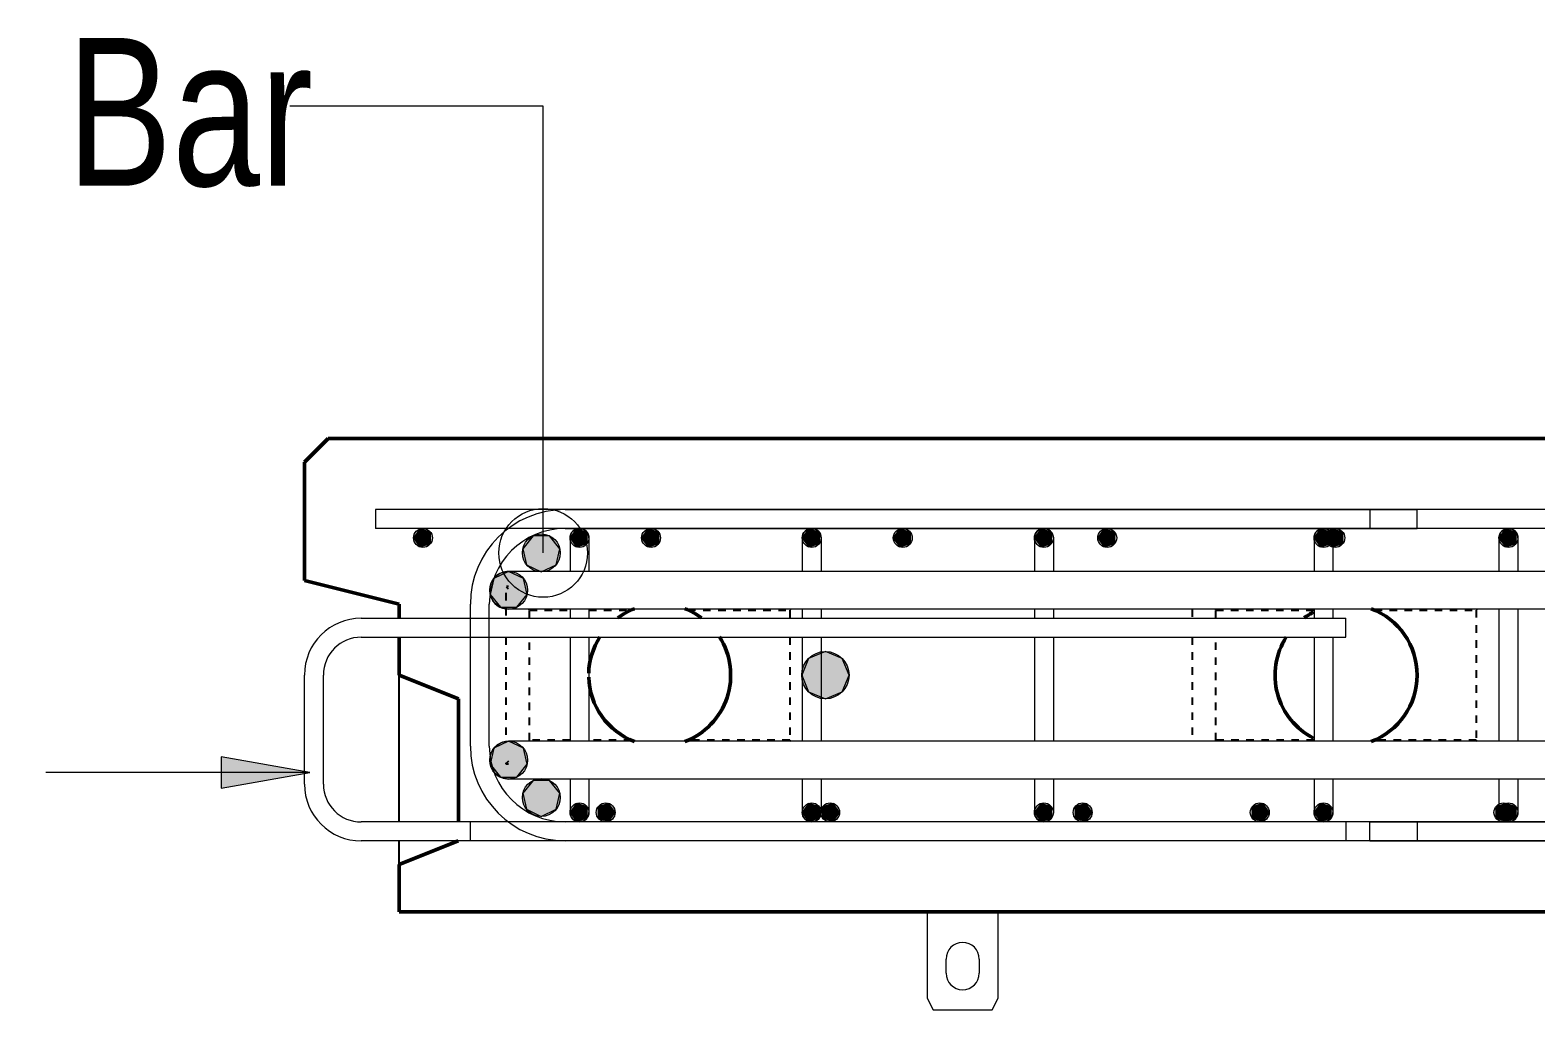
# Model space of a CAD drawing. Header units: millimetres. Extents: x -14563 to 6741, y -2784 to 21137.
# Drawn here: x -1225 to -589, y 20223 to 20637 of the extents above; entities that cross this region are included whole.
import ezdxf

# ---------------------------------------------------------------- set-up
doc = ezdxf.new("R2010")
doc.units = ezdxf.units.MM
doc.linetypes.add('Dash', pattern=[6.36, 3.18, -3.18])
for name, color, linetype, lineweight in [('A-GENM', 13, 'Continuous', 18), ('A-WALL', 113, 'Continuous', 25), ('A-WALL-HDLN', 110, 'Dash', 25), ('S-RBAR', 171, 'Continuous', 18), ('S-RBAR-IDEN', 171, 'Continuous', 9)]:
    doc.layers.add(name, color=color, linetype=linetype, lineweight=lineweight)
doc.styles.add('Nirmala UI Semilight_2', font='NirmalaS.ttf', dxfattribs={"width": 0.8, "height": 62.5})

# ---------------------------------------------------------------- blocks, each defined once
blk = doc.blocks.new('RR spread anchor face based - RR-SA-0_7-110-2888042-Elevation Top Copy 3')
at = {"layer": 'A-GENM'}
for p, q in [((-12630.8, 20264.57), (-12630.8, 20228.07)), ((-12600.8, 20228.07), (-12600.8, 20264.57)), ((-12622.8, 20238.57), (-12622.8, 20244.57)), ((-12608.8, 20244.57), (-12608.8, 20238.57)), ((-12630.8, 20228.07), (-12628.3, 20223.07)), ((-12603.3, 20223.07), (-12600.8, 20228.07)), ((-12628.3, 20223.07), (-12603.3, 20223.07))]:
    blk.add_line(p, q, dxfattribs=at)
for centre, start, end in [((-12615.8, 20244.57), 0, 180), ((-12615.8, 20238.57), 180, 0)]:
    blk.add_arc(centre, 7, start, end, dxfattribs=at)

msp = doc.modelspace()

# ---------------------------------------------------------------- hatches: boundary and pattern name
at = {"layer": 'S-RBAR'}
h = msp.add_hatch(color=256, dxfattribs=at)
edge = h.paths.add_edge_path()
edge.add_arc((-1059.14056, 20422.5695), 4, 0, 360)
for points in [[(-1060.37663, 20418.76527), (-1055.90449, 20420.21836), (-1055.90449, 20424.92064), (-1060.37663, 20426.37372), (-1063.14056, 20422.5695), (-1060.83632, 20419.39798)], [(-1009.14056, 20408.24641), (-1002.88591, 20411.25849), (-1001.34114, 20418.02657), (-1005.66949, 20423.45416), (-1012.61163, 20423.45416), (-1016.93998, 20418.02657), (-1015.39521, 20411.25849)], [(-994.25409, 20418.76527), (-989.78195, 20420.21836), (-989.78195, 20424.92064), (-994.25409, 20426.37372), (-997.01802, 20422.5695), (-994.71378, 20419.39798)], [(-964.01749, 20418.76527), (-959.54536, 20420.21836), (-959.54536, 20424.92064), (-964.01749, 20426.37372), (-966.78142, 20422.5695), (-964.47718, 20419.39798)], [(-896.1429, 20418.76527), (-891.67076, 20420.21836), (-891.67076, 20424.92064), (-896.1429, 20426.37372), (-898.90683, 20422.5695)], [(-857.65836, 20418.76527), (-853.18622, 20420.21836), (-853.18622, 20424.92064), (-857.65836, 20426.37372), (-860.42229, 20422.5695)], [(-798.0317, 20418.76527), (-793.55957, 20420.21836), (-793.55957, 20424.92064), (-798.0317, 20426.37372), (-800.79563, 20422.5695)], [(-771.29922, 20418.76527), (-766.82708, 20420.21836), (-766.82708, 20424.92064), (-771.29922, 20426.37372), (-774.06315, 20422.5695)], [(-679.92051, 20418.76527), (-675.44837, 20420.21836), (-675.44837, 20424.92064), (-679.92051, 20426.37372), (-682.68444, 20422.5695)], [(-674.94008, 20418.76527), (-670.46795, 20420.21836), (-670.46795, 20424.92064), (-674.94008, 20426.37372), (-677.70402, 20422.5695)], [(-601.80931, 20418.76527), (-597.33718, 20420.21836), (-597.33718, 20424.92064), (-601.80931, 20426.37372), (-604.57324, 20422.5695)], [(-1019.46938, 20393.24324), (-1015.14103, 20398.67082), (-1016.6858, 20405.43891), (-1022.94045, 20408.45099), (-1029.1951, 20405.43891), (-1030.73987, 20398.67082), (-1026.41152, 20393.24324)], [(-889.14056, 20354.5695), (-882.06949, 20357.49843), (-879.14056, 20364.5695), (-882.06949, 20371.64057), (-889.14056, 20374.5695), (-896.21163, 20371.64057), (-899.14056, 20364.5695), (-896.21163, 20357.49843)], [(-1019.46938, 20321.46175), (-1015.14103, 20326.88933), (-1016.6858, 20333.65742), (-1022.94045, 20336.6695), (-1029.1951, 20333.65742), (-1030.73987, 20326.88933), (-1026.41152, 20321.46175)], [(-1009.14056, 20304.87122), (-1002.88591, 20307.8833), (-1001.34114, 20314.65138), (-1005.66949, 20320.07897), (-1012.61163, 20320.07897), (-1016.93998, 20314.65138), (-1015.39521, 20307.8833)], [(-994.25409, 20302.76527), (-989.78195, 20304.21836), (-989.78195, 20308.92064), (-994.25409, 20310.37372), (-997.01802, 20306.5695)], [(-980.69476, 20302.76527), (-977.93083, 20306.5695), (-980.69476, 20310.37372), (-985.1669, 20308.92064), (-985.1669, 20304.21836)], [(-896.1429, 20302.76527), (-891.67076, 20304.21836), (-891.67076, 20308.92064), (-896.1429, 20310.37372), (-898.90683, 20306.5695)], [(-885.88184, 20302.76527), (-883.1179, 20306.5695), (-885.88184, 20310.37372), (-890.35397, 20308.92064), (-890.35397, 20304.21836)], [(-798.0317, 20302.76527), (-793.55957, 20304.21836), (-793.55957, 20308.92064), (-798.0317, 20310.37372), (-800.79563, 20306.5695)], [(-779.19391, 20302.76527), (-776.42998, 20306.5695), (-779.19391, 20310.37372), (-783.66605, 20308.92064), (-783.66605, 20304.21836)], [(-704.38098, 20302.76527), (-701.61705, 20306.5695), (-704.38098, 20310.37372), (-708.85312, 20308.92064), (-708.85312, 20304.21836)], [(-679.92051, 20302.76527), (-675.44837, 20304.21836), (-675.44837, 20308.92064), (-679.92051, 20310.37372), (-682.68444, 20306.5695)], [(-601.44305, 20302.76527), (-598.67912, 20306.5695), (-601.44305, 20310.37372), (-605.91519, 20308.92064), (-605.91519, 20304.21836)], [(-601.80931, 20302.76527), (-597.33718, 20304.21836), (-597.33718, 20308.92064), (-601.80931, 20310.37372), (-604.57324, 20306.5695)]]:
    msp.add_hatch(color=256, dxfattribs=at).paths.add_polyline_path(points)
h = msp.add_hatch(color=256, dxfattribs=at)
edge = h.paths.add_edge_path()
edge.add_arc((-1009.14056, 20416.24641), 8, 0, 360)
h = msp.add_hatch(color=256, dxfattribs=at)
edge = h.paths.add_edge_path()
edge.add_arc((-993.01802, 20422.5695), 4, 0, 360)
h = msp.add_hatch(color=256, dxfattribs=at)
edge = h.paths.add_edge_path()
edge.add_arc((-962.78142, 20422.5695), 4, 0, 360)
h = msp.add_hatch(color=256, dxfattribs=at)
edge = h.paths.add_edge_path()
edge.add_arc((-894.90683, 20422.5695), 4, 0, 360)
h = msp.add_hatch(color=256, dxfattribs=at)
edge = h.paths.add_edge_path()
edge.add_arc((-856.42229, 20422.5695), 4, 0, 360)
h = msp.add_hatch(color=256, dxfattribs=at)
edge = h.paths.add_edge_path()
edge.add_arc((-796.79563, 20422.5695), 4, 0, 360)
h = msp.add_hatch(color=256, dxfattribs=at)
edge = h.paths.add_edge_path()
edge.add_arc((-770.06315, 20422.5695), 4, 0, 360)
h = msp.add_hatch(color=256, dxfattribs=at)
edge = h.paths.add_edge_path()
edge.add_arc((-678.68444, 20422.5695), 4, 0, 360)
h = msp.add_hatch(color=256, dxfattribs=at)
edge = h.paths.add_edge_path()
edge.add_arc((-673.70402, 20422.5695), 4, 0, 360)
h = msp.add_hatch(color=256, dxfattribs=at)
edge = h.paths.add_edge_path()
edge.add_arc((-600.57324, 20422.5695), 4, 0, 360)
h = msp.add_hatch(color=256, dxfattribs=at)
edge = h.paths.add_edge_path()
edge.add_arc((-1022.94045, 20400.45099), 8, 0, 360)
h = msp.add_hatch(color=256, dxfattribs=at)
edge = h.paths.add_edge_path()
edge.add_arc((-889.14056, 20364.5695), 10, 0, 360)
h = msp.add_hatch(color=256, dxfattribs=at)
edge = h.paths.add_edge_path()
edge.add_arc((-1022.94045, 20328.6695), 8, 0, 360)
h = msp.add_hatch(color=256, dxfattribs=at)
edge = h.paths.add_edge_path()
edge.add_arc((-1009.14056, 20312.87122), 8, 0, 360)
h = msp.add_hatch(color=256, dxfattribs=at)
edge = h.paths.add_edge_path()
edge.add_arc((-993.01802, 20306.5695), 4, 0, 360)
h = msp.add_hatch(color=256, dxfattribs=at)
edge = h.paths.add_edge_path()
edge.add_arc((-981.93083, 20306.5695), 4, 0, 360)
h = msp.add_hatch(color=256, dxfattribs=at)
edge = h.paths.add_edge_path()
edge.add_arc((-894.90683, 20306.5695), 4, 0, 360)
h = msp.add_hatch(color=256, dxfattribs=at)
edge = h.paths.add_edge_path()
edge.add_arc((-887.1179, 20306.5695), 4, 0, 360)
h = msp.add_hatch(color=256, dxfattribs=at)
edge = h.paths.add_edge_path()
edge.add_arc((-796.79563, 20306.5695), 4, 0, 360)
h = msp.add_hatch(color=256, dxfattribs=at)
edge = h.paths.add_edge_path()
edge.add_arc((-780.42998, 20306.5695), 4, 0, 360)
h = msp.add_hatch(color=256, dxfattribs=at)
edge = h.paths.add_edge_path()
edge.add_arc((-705.61705, 20306.5695), 4, 0, 360)
h = msp.add_hatch(color=256, dxfattribs=at)
edge = h.paths.add_edge_path()
edge.add_arc((-678.68444, 20306.5695), 4, 0, 360)
h = msp.add_hatch(color=256, dxfattribs=at)
edge = h.paths.add_edge_path()
edge.add_arc((-602.67912, 20306.5695), 4, 0, 360)
h = msp.add_hatch(color=256, dxfattribs=at)
edge = h.paths.add_edge_path()
edge.add_arc((-600.57324, 20306.5695), 4, 0, 360)
at = {"layer": 'S-RBAR-IDEN'}
msp.add_hatch(color=256, dxfattribs=at).paths.add_polyline_path([(-1106.87595, 20323.47368), (-1144.37595, 20330.08594), (-1144.37595, 20316.86141)])

# ---------------------------------------------------------------- linework, layer by layer
at = {"layer": 'A-WALL', "lineweight": 50}
for p, q in [((-1099.13798, 20464.5695), (-1109.14056, 20454.56692)), ((60.89646, 20464.5695), (-1099.13798, 20464.5695)), ((-1109.14056, 20454.56692), (-1109.14056, 20404.5695)), ((-1109.14056, 20404.5695), (-1069.14056, 20394.5695)), ((-1069.14056, 20394.5695), (-1069.14056, 20388.63357)), ((-1069.14056, 20380.63357), (-1069.14056, 20364.5695)), ((-1069.14056, 20364.5695), (-1044.14056, 20354.5695)), ((-1044.14056, 20354.5695), (-1044.14056, 20302.50503)), ((-1044.30172, 20294.50503), (-1069.14056, 20284.5695)), ((-1069.14056, 20284.5695), (-1069.14056, 20264.5695)), ((-1069.14056, 20264.5695), (-229.14056, 20264.5695))]:
    msp.add_line(p, q, dxfattribs=at)
at = {"layer": 'A-WALL'}
for p, q in [((-1069.14056, 20302.50503), (-1069.14056, 20364.51607)), ((-1069.14056, 20284.62293), (-1069.14056, 20294.50503))]:
    msp.add_line(p, q, dxfattribs=at)
at = {"layer": 'A-WALL', "lineweight": 50}
for centre, start, end in [((-959.14056, 20364.5695), 110.74656679, 126), ((-959.14056, 20364.5695), 54, 69.25343321), ((-669.14056, 20364.5695), 117.1976793, 126), ((-669.14056, 20364.5695), 290.66839319, 69.25343321), ((-959.14056, 20364.5695), 147.37804587, 178.49779229), ((-959.14056, 20364.5695), 290.66839319, 32.62195413), ((-669.14056, 20364.5695), 147.37804587, 242.8023207), ((-959.14056, 20364.5695), 181.50220771, 249.33160681)]:
    msp.add_arc(centre, 30, start, end, dxfattribs=at)
at = {"layer": 'A-WALL-HDLN'}
for p, q in [((-1022.94045, 20400.86939), (-1023.82247, 20401.7514)), ((-1022.94045, 20402.0695), (-1023.78059, 20402.0695)), ((-1024.14056, 20399.33525), (-1024.14056, 20388.63357)), ((-1014.14056, 20392.0695), (-1014.52205, 20392.45099)), ((-1014.14056, 20392.0695), (-997.01802, 20392.0695)), ((-1014.14056, 20388.63357), (-1014.14056, 20392.0695)), ((-989.01802, 20392.0695), (-971.13014, 20392.0695)), ((-947.15098, 20392.0695), (-904.14056, 20392.0695)), ((-903.75907, 20392.45099), (-904.14056, 20392.0695)), ((-904.14056, 20392.0695), (-904.14056, 20388.63357)), ((-734.14056, 20392.45099), (-734.14056, 20388.63357)), ((-724.14056, 20392.0695), (-724.52205, 20392.45099)), ((-724.14056, 20392.0695), (-682.68444, 20392.0695)), ((-724.14056, 20388.63357), (-724.14056, 20392.0695)), ((-657.15098, 20392.0695), (-614.14056, 20392.0695)), ((-613.75907, 20392.45099), (-614.14056, 20392.0695)), ((-614.14056, 20392.0695), (-614.14056, 20337.0695)), ((-1024.14056, 20380.63357), (-1024.14056, 20336.5115)), ((-1014.14056, 20337.0695), (-1014.14056, 20380.63357)), ((-904.14056, 20380.63357), (-904.14056, 20337.0695)), ((-734.14056, 20380.63357), (-734.14056, 20336.6695)), ((-724.14056, 20337.0695), (-724.14056, 20380.63357)), ((-1014.14056, 20337.0695), (-1014.54056, 20336.6695)), ((-997.01802, 20337.0695), (-1014.14056, 20337.0695)), ((-971.13014, 20337.0695), (-989.01802, 20337.0695)), ((-904.14056, 20337.0695), (-947.15098, 20337.0695)), ((-904.14056, 20337.0695), (-903.74056, 20336.6695)), ((-724.14056, 20337.0695), (-724.54056, 20336.6695)), ((-682.68444, 20337.0695), (-724.14056, 20337.0695)), ((-614.14056, 20337.0695), (-657.15098, 20337.0695)), ((-614.14056, 20337.0695), (-613.74056, 20336.6695)), ((-1022.94045, 20328.26961), (-1024.14056, 20327.0695)), ((-1024.14056, 20327.55375), (-1024.14056, 20327.0695)), ((-1024.14056, 20327.0695), (-1022.94045, 20327.0695))]:
    msp.add_line(p, q, dxfattribs=at)
at = {"layer": 'S-RBAR'}
for p, q in [((40.85944, 20434.5695), (-1079.14056, 20434.5695)), ((-1079.14056, 20434.5695), (-1079.14056, 20426.5695)), ((-999.10096, 20434.5695), (-639.10096, 20434.5695)), ((-299.14056, 20434.5695), (-659.14056, 20434.5695)), ((-659.14056, 20434.5695), (-659.14056, 20426.5695)), ((-639.10096, 20426.5695), (-639.10096, 20434.5695)), ((40.85944, 20426.5695), (-1079.14056, 20426.5695)), ((-1060.37663, 20426.37372), (-1063.14056, 20422.5695)), ((-1063.14056, 20422.5695), (-1060.83632, 20419.39798)), ((-1055.90449, 20424.92064), (-1060.37663, 20426.37372)), ((-1055.90449, 20420.21836), (-1055.90449, 20424.92064)), ((-1012.61163, 20423.45416), (-1016.93998, 20418.02657)), ((-1005.66949, 20423.45416), (-1012.61163, 20423.45416)), ((-1001.34114, 20418.02657), (-1005.66949, 20423.45416)), ((-999.10096, 20426.5695), (-639.10096, 20426.5695)), ((-994.25409, 20426.37372), (-997.01802, 20422.5695)), ((-997.01802, 20422.5695), (-997.01802, 20408.6386)), ((-997.01802, 20422.5695), (-994.71378, 20419.39798)), ((-989.78195, 20424.92064), (-994.25409, 20426.37372)), ((-989.78195, 20420.21836), (-989.78195, 20424.92064)), ((-989.01802, 20422.5695), (-989.01802, 20408.6386)), ((-964.01749, 20426.37372), (-966.78142, 20422.5695)), ((-966.78142, 20422.5695), (-964.47718, 20419.39798)), ((-959.54536, 20424.92064), (-964.01749, 20426.37372)), ((-959.54536, 20420.21836), (-959.54536, 20424.92064)), ((-896.1429, 20426.37372), (-898.90683, 20422.5695)), ((-898.90683, 20422.5695), (-898.90683, 20408.6386)), ((-898.90683, 20422.5695), (-896.1429, 20418.76527)), ((-891.67076, 20424.92064), (-896.1429, 20426.37372)), ((-891.67076, 20420.21836), (-891.67076, 20424.92064)), ((-890.90683, 20422.5695), (-890.90683, 20408.6386)), ((-857.65836, 20426.37372), (-860.42229, 20422.5695)), ((-860.42229, 20422.5695), (-857.65836, 20418.76527)), ((-853.18622, 20424.92064), (-857.65836, 20426.37372)), ((-853.18622, 20420.21836), (-853.18622, 20424.92064)), ((-798.0317, 20426.37372), (-800.79563, 20422.5695)), ((-800.79563, 20422.5695), (-800.79563, 20408.6386)), ((-800.79563, 20422.5695), (-798.0317, 20418.76527)), ((-793.55957, 20424.92064), (-798.0317, 20426.37372)), ((-793.55957, 20420.21836), (-793.55957, 20424.92064)), ((-792.79563, 20422.5695), (-792.79563, 20408.6386)), ((-771.29922, 20426.37372), (-774.06315, 20422.5695)), ((-774.06315, 20422.5695), (-771.29922, 20418.76527)), ((-766.82708, 20424.92064), (-771.29922, 20426.37372)), ((-766.82708, 20420.21836), (-766.82708, 20424.92064)), ((-679.92051, 20426.37372), (-682.68444, 20422.5695)), ((-682.68444, 20422.5695), (-682.68444, 20408.6386)), ((-682.68444, 20422.5695), (-679.92051, 20418.76527)), ((-675.44837, 20424.92064), (-679.92051, 20426.37372)), ((-674.94008, 20426.37372), (-677.70402, 20422.5695)), ((-677.70402, 20422.5695), (-674.94008, 20418.76527)), ((-675.44837, 20420.21836), (-675.44837, 20424.92064)), ((-670.46795, 20424.92064), (-674.94008, 20426.37372)), ((-674.68444, 20422.5695), (-674.68444, 20408.6386)), ((-670.46795, 20420.21836), (-670.46795, 20424.92064)), ((-299.14056, 20426.5695), (-659.14056, 20426.5695)), ((-601.80931, 20426.37372), (-604.57324, 20422.5695)), ((-604.57324, 20422.5695), (-604.57324, 20408.6386)), ((-604.57324, 20422.5695), (-601.80931, 20418.76527)), ((-597.33718, 20424.92064), (-601.80931, 20426.37372)), ((-597.33718, 20420.21836), (-597.33718, 20424.92064)), ((-596.57324, 20422.5695), (-596.57324, 20408.6386)), ((-1060.83632, 20419.39798), (-1060.37663, 20418.76527)), ((-1060.37663, 20418.76527), (-1055.90449, 20420.21836)), ((-1016.93998, 20418.02657), (-1015.39521, 20411.25849)), ((-1002.88591, 20411.25849), (-1001.34114, 20418.02657)), ((-994.71378, 20419.39798), (-994.25409, 20418.76527)), ((-994.25409, 20418.76527), (-989.78195, 20420.21836)), ((-964.47718, 20419.39798), (-964.01749, 20418.76527)), ((-964.01749, 20418.76527), (-959.54536, 20420.21836)), ((-896.1429, 20418.76527), (-891.67076, 20420.21836)), ((-857.65836, 20418.76527), (-853.18622, 20420.21836)), ((-798.0317, 20418.76527), (-793.55957, 20420.21836)), ((-771.29922, 20418.76527), (-766.82708, 20420.21836)), ((-679.92051, 20418.76527), (-675.44837, 20420.21836)), ((-674.94008, 20418.76527), (-670.46795, 20420.21836)), ((-601.80931, 20418.76527), (-597.33718, 20420.21836)), ((-1022.94045, 20408.45099), (-1029.1951, 20405.43891)), ((-967.44045, 20408.45099), (-1022.94045, 20408.45099)), ((-1016.6858, 20405.43891), (-1022.94045, 20408.45099)), ((-1015.39521, 20411.25849), (-1009.14056, 20408.24641)), ((-1009.14056, 20408.24641), (-1002.88591, 20411.25849)), ((-330.77067, 20408.45099), (-967.44045, 20408.45099)), ((-1029.1951, 20405.43891), (-1030.73987, 20398.67082)), ((-1015.14103, 20398.67082), (-1016.6858, 20405.43891)), ((-1030.73987, 20398.67082), (-1026.41152, 20393.24324)), ((-1019.46938, 20393.24324), (-1015.14103, 20398.67082)), ((-1085.20552, 20388.63357), (-669.20348, 20388.63357)), ((-1039.10096, 20334.5695), (-1039.10096, 20394.5695)), ((-1031.10096, 20334.5695), (-1031.10096, 20394.5695)), ((-1026.41152, 20393.24324), (-1019.46938, 20393.24324)), ((-967.44045, 20392.45099), (-1022.94045, 20392.45099)), ((-997.01802, 20392.49168), (-997.01802, 20388.65617)), ((-989.01802, 20392.49168), (-989.01802, 20388.65617)), ((-330.77067, 20392.45099), (-967.44045, 20392.45099)), ((-898.90683, 20392.49168), (-898.90683, 20388.65617)), ((-890.90683, 20392.49168), (-890.90683, 20388.65617)), ((-800.79563, 20392.49168), (-800.79563, 20388.65617)), ((-792.79563, 20392.49168), (-792.79563, 20388.65617)), ((-682.68444, 20392.49168), (-682.68444, 20388.65617)), ((-674.68444, 20392.49168), (-674.68444, 20388.65617)), ((-669.20348, 20380.63357), (-669.20348, 20388.63357)), ((-604.57324, 20392.49168), (-604.57324, 20386.5695)), ((-596.57324, 20392.49168), (-596.57324, 20386.5695)), ((-604.57324, 20386.5695), (-604.57324, 20342.5695)), ((-596.57324, 20386.5695), (-596.57324, 20342.5695)), ((-1085.20552, 20380.63357), (-669.20348, 20380.63357)), ((-997.01802, 20380.63357), (-997.01802, 20342.5695)), ((-989.01802, 20380.63357), (-989.01802, 20342.5695)), ((-898.90683, 20380.63357), (-898.90683, 20342.5695)), ((-890.90683, 20380.63357), (-890.90683, 20342.5695)), ((-800.79563, 20380.63357), (-800.79563, 20342.5695)), ((-792.79563, 20380.63357), (-792.79563, 20342.5695)), ((-682.68444, 20380.63357), (-682.68444, 20342.5695)), ((-674.68444, 20380.63357), (-674.68444, 20342.5695)), ((-896.21163, 20371.64057), (-899.14056, 20364.5695)), ((-889.14056, 20374.5695), (-896.21163, 20371.64057)), ((-882.06949, 20371.64057), (-889.14056, 20374.5695)), ((-879.14056, 20364.5695), (-882.06949, 20371.64057)), ((-1109.20552, 20318.50503), (-1109.20552, 20364.63357)), ((-1101.20552, 20318.50503), (-1101.20552, 20364.63357)), ((-899.14056, 20364.5695), (-896.21163, 20357.49843)), ((-882.06949, 20357.49843), (-879.14056, 20364.5695)), ((-896.21163, 20357.49843), (-889.14056, 20354.5695)), ((-889.14056, 20354.5695), (-882.06949, 20357.49843)), ((-997.01802, 20342.5695), (-997.01802, 20336.62886)), ((-989.01802, 20342.5695), (-989.01802, 20336.62886)), ((-898.90683, 20342.5695), (-898.90683, 20336.62886)), ((-890.90683, 20342.5695), (-890.90683, 20336.62886)), ((-800.79563, 20342.5695), (-800.79563, 20336.62886)), ((-792.79563, 20342.5695), (-792.79563, 20336.62886)), ((-682.68444, 20342.5695), (-682.68444, 20336.62886)), ((-674.68444, 20342.5695), (-674.68444, 20336.62886)), ((-604.57324, 20342.5695), (-604.57324, 20336.62886)), ((-596.57324, 20342.5695), (-596.57324, 20336.62886)), ((-1029.1951, 20333.65742), (-1030.73987, 20326.88933)), ((-1022.94045, 20336.6695), (-1029.1951, 20333.65742)), ((-967.44045, 20336.6695), (-1022.94045, 20336.6695)), ((-1016.6858, 20333.65742), (-1022.94045, 20336.6695)), ((-1015.14103, 20326.88933), (-1016.6858, 20333.65742)), ((-330.77067, 20336.6695), (-967.44045, 20336.6695)), ((-1030.73987, 20326.88933), (-1026.41152, 20321.46175)), ((-1019.46938, 20321.46175), (-1015.14103, 20326.88933)), ((-1026.41152, 20321.46175), (-1019.46938, 20321.46175)), ((-967.44045, 20320.6695), (-1022.94045, 20320.6695)), ((-1012.61163, 20320.07897), (-1016.93998, 20314.65138)), ((-1005.66949, 20320.07897), (-1012.61163, 20320.07897)), ((-1001.34114, 20314.65138), (-1005.66949, 20320.07897)), ((-997.01802, 20320.48192), (-997.01802, 20306.5695)), ((-989.01802, 20320.48192), (-989.01802, 20306.5695)), ((-330.77067, 20320.6695), (-967.44045, 20320.6695)), ((-898.90683, 20320.48192), (-898.90683, 20306.5695)), ((-890.90683, 20320.48192), (-890.90683, 20306.5695)), ((-800.79563, 20320.48192), (-800.79563, 20306.5695)), ((-792.79563, 20320.48192), (-792.79563, 20306.5695)), ((-682.68444, 20320.48192), (-682.68444, 20306.5695)), ((-674.68444, 20320.48192), (-674.68444, 20306.5695)), ((-604.57324, 20320.48192), (-604.57324, 20306.5695)), ((-596.57324, 20320.48192), (-596.57324, 20306.5695)), ((-1016.93998, 20314.65138), (-1015.39521, 20307.8833)), ((-1002.88591, 20307.8833), (-1001.34114, 20314.65138)), ((-1015.39521, 20307.8833), (-1009.14056, 20304.87122)), ((-1009.14056, 20304.87122), (-1002.88591, 20307.8833)), ((-994.25409, 20310.37372), (-997.01802, 20306.5695)), ((-997.01802, 20306.5695), (-994.25409, 20302.76527)), ((-989.78195, 20308.92064), (-994.25409, 20310.37372)), ((-989.78195, 20304.21836), (-989.78195, 20308.92064)), ((-980.69476, 20310.37372), (-985.1669, 20308.92064)), ((-985.1669, 20308.92064), (-985.1669, 20304.21836)), ((-977.93083, 20306.5695), (-980.69476, 20310.37372)), ((-980.69476, 20302.76527), (-977.93083, 20306.5695)), ((-896.1429, 20310.37372), (-898.90683, 20306.5695)), ((-898.90683, 20306.5695), (-896.1429, 20302.76527)), ((-891.67076, 20308.92064), (-896.1429, 20310.37372)), ((-891.67076, 20304.21836), (-891.67076, 20308.92064)), ((-885.88184, 20310.37372), (-890.35397, 20308.92064)), ((-890.35397, 20308.92064), (-890.35397, 20304.21836)), ((-883.1179, 20306.5695), (-885.88184, 20310.37372)), ((-885.88184, 20302.76527), (-883.1179, 20306.5695)), ((-798.0317, 20310.37372), (-800.79563, 20306.5695)), ((-800.79563, 20306.5695), (-798.0317, 20302.76527)), ((-793.55957, 20308.92064), (-798.0317, 20310.37372)), ((-793.55957, 20304.21836), (-793.55957, 20308.92064)), ((-779.19391, 20310.37372), (-783.66605, 20308.92064)), ((-783.66605, 20308.92064), (-783.66605, 20304.21836)), ((-776.42998, 20306.5695), (-779.19391, 20310.37372)), ((-779.19391, 20302.76527), (-776.42998, 20306.5695)), ((-704.38098, 20310.37372), (-708.85312, 20308.92064)), ((-708.85312, 20308.92064), (-708.85312, 20304.21836)), ((-701.61705, 20306.5695), (-704.38098, 20310.37372)), ((-704.38098, 20302.76527), (-701.61705, 20306.5695)), ((-679.92051, 20310.37372), (-682.68444, 20306.5695)), ((-682.68444, 20306.5695), (-679.92051, 20302.76527)), ((-675.44837, 20308.92064), (-679.92051, 20310.37372)), ((-675.44837, 20304.21836), (-675.44837, 20308.92064)), ((-601.44305, 20310.37372), (-605.91519, 20308.92064)), ((-605.91519, 20308.92064), (-605.91519, 20304.21836)), ((-601.80931, 20310.37372), (-604.57324, 20306.5695)), ((-604.57324, 20306.5695), (-601.80931, 20302.76527)), ((-597.33718, 20308.92064), (-601.80931, 20310.37372)), ((-598.67912, 20306.5695), (-601.44305, 20310.37372)), ((-601.44305, 20302.76527), (-598.67912, 20306.5695)), ((-597.33718, 20304.21836), (-597.33718, 20308.92064)), ((-669.20348, 20302.50503), (-1085.20552, 20302.50503)), ((30.4247, 20302.5695), (-1039.14056, 20302.5695)), ((-1039.14056, 20302.5695), (-1039.14056, 20294.5695)), ((-639.10096, 20302.5695), (-999.10096, 20302.5695)), ((-994.25409, 20302.76527), (-989.78195, 20304.21836)), ((-985.1669, 20304.21836), (-980.69476, 20302.76527)), ((-896.1429, 20302.76527), (-891.67076, 20304.21836)), ((-890.35397, 20304.21836), (-885.88184, 20302.76527)), ((-798.0317, 20302.76527), (-793.55957, 20304.21836)), ((-783.66605, 20304.21836), (-779.19391, 20302.76527)), ((-708.85312, 20304.21836), (-704.38098, 20302.76527)), ((-679.92051, 20302.76527), (-675.44837, 20304.21836)), ((-669.20348, 20302.50503), (-669.20348, 20294.50503)), ((-659.14056, 20302.5695), (-299.14056, 20302.5695)), ((-659.14056, 20294.5695), (-659.14056, 20302.5695)), ((-639.10096, 20302.5695), (-639.10096, 20294.5695)), ((-605.91519, 20304.21836), (-601.44305, 20302.76527)), ((-601.80931, 20302.76527), (-597.33718, 20304.21836)), ((-669.20348, 20294.50503), (-1085.20552, 20294.50503)), ((30.4247, 20294.5695), (-1039.14056, 20294.5695)), ((-639.10096, 20294.5695), (-999.10096, 20294.5695)), ((-659.14056, 20294.5695), (-299.14056, 20294.5695))]:
    msp.add_line(p, q, dxfattribs=at)
for centre, radius in [((-1059.14056, 20422.5695), 4), ((-1009.14056, 20416.24641), 8), ((-993.01802, 20422.5695), 4), ((-962.78142, 20422.5695), 4), ((-894.90683, 20422.5695), 4), ((-856.42229, 20422.5695), 4), ((-796.79563, 20422.5695), 4), ((-770.06315, 20422.5695), 4), ((-678.68444, 20422.5695), 4), ((-673.70402, 20422.5695), 4), ((-600.57324, 20422.5695), 4), ((-1022.94045, 20400.45099), 8), ((-889.14056, 20364.5695), 10), ((-1022.94045, 20328.6695), 8), ((-1009.14056, 20312.87122), 8), ((-993.01802, 20306.5695), 4), ((-981.93083, 20306.5695), 4), ((-894.90683, 20306.5695), 4), ((-887.1179, 20306.5695), 4), ((-796.79563, 20306.5695), 4), ((-780.42998, 20306.5695), 4), ((-705.61705, 20306.5695), 4), ((-678.68444, 20306.5695), 4), ((-602.67912, 20306.5695), 4), ((-600.57324, 20306.5695), 4)]:
    msp.add_circle(centre, radius, dxfattribs=at)
for centre, radius, start, end in [((-999.10096, 20394.5695), 40, 90, 180), ((-999.10096, 20394.5695), 32, 90, 180), ((-993.01802, 20422.5695), 4, 0, 180), ((-894.90683, 20422.5695), 4, 0, 180), ((-796.79563, 20422.5695), 4, 0, 180), ((-678.68444, 20422.5695), 4, 0, 180), ((-600.57324, 20422.5695), 4, 0, 180), ((-1022.94045, 20400.45099), 8, 90, 135), ((-1022.94045, 20400.45099), 8, 195.97725764, 270), ((-1085.20552, 20364.63357), 24, 90, 180), ((-1085.20552, 20364.63357), 16, 90, 180), ((-999.10096, 20334.5695), 40, 180, 270), ((-999.10096, 20334.5695), 32, 180, 270), ((-1022.94045, 20328.6695), 8, 90, 163.98804317), ((-1022.94045, 20328.6695), 8, 225, 270), ((-1085.20552, 20318.50503), 24, 180, 270), ((-1085.20552, 20318.50503), 16, 180, 270), ((-993.01802, 20306.5695), 4, 180, 0), ((-894.90683, 20306.5695), 4, 180, 0), ((-796.79563, 20306.5695), 4, 180, 0), ((-678.68444, 20306.5695), 4, 180, 0), ((-600.57324, 20306.5695), 4, 180, 0)]:
    msp.add_arc(centre, radius, start, end, dxfattribs=at)
at = {"layer": 'S-RBAR-IDEN'}
for p, q in [((-1008.36019, 20605.11853), (-1115.33262, 20605.11853)), ((-1008.36019, 20416.24641), (-1008.36019, 20605.11853)), ((-1106.87595, 20323.47368), (-1144.37595, 20330.08594)), ((-1144.37595, 20330.08594), (-1144.37595, 20316.86141)), ((-1106.87595, 20323.47368), (-1218.53262, 20323.47368)), ((-1144.37595, 20316.86141), (-1106.87595, 20323.47368))]:
    msp.add_line(p, q, dxfattribs=at)
msp.add_circle((-1008.36019, 20416.24641), 18.75, dxfattribs=at)

# ---------------------------------------------------------------- block references
at = {"layer": 'A-GENM'}
msp.add_blockref('RR spread anchor face based - RR-SA-0_7-110-2888042-Elevation Top Copy 3', (11784.66327, 0), dxfattribs=at)

# ---------------------------------------------------------------- texts
at = {"layer": 'S-RBAR-IDEN', "insert": (-1778.13262, 20633.91972), "char_height": 62.5, "width": 801.6875, "attachment_point": 1, "style": 'Nirmala UI Semilight_2'}
msp.add_mtext('-(2)-T16 Perimeter Bar', dxfattribs=at)

doc.saveas('drawing.dxf')
